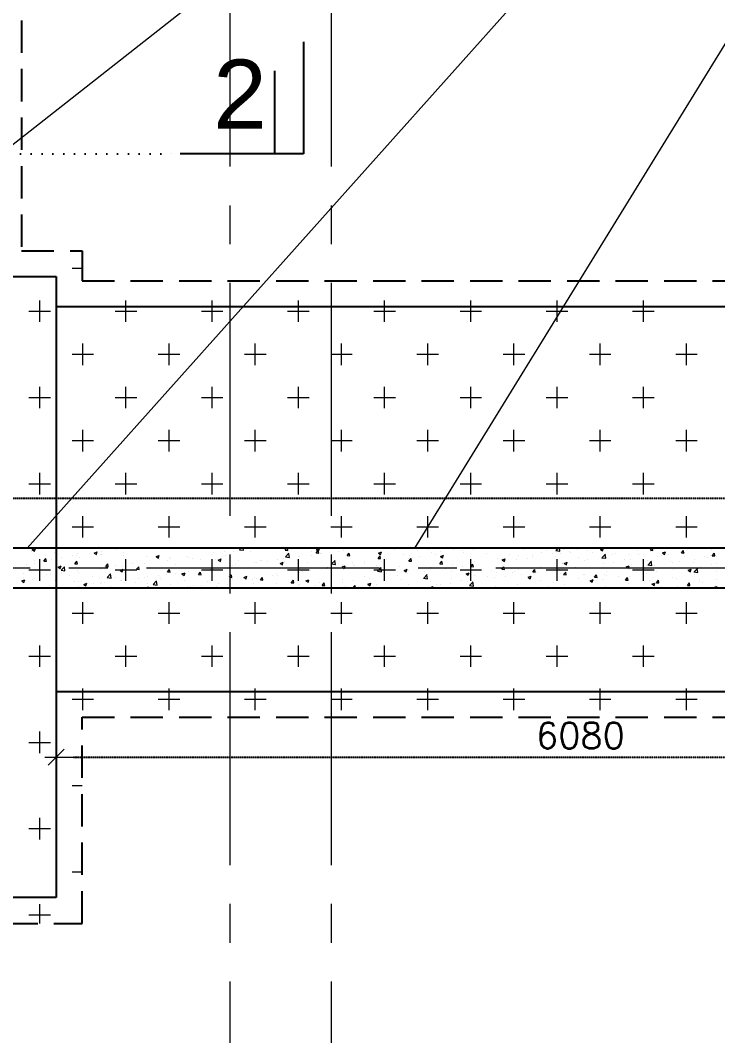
# Model space of a CAD drawing. Header units: inches. Extents: x 1472972 to 1563198, y -500444 to -382436.
# Drawn here: x 1490200 to 1494244, y -431950 to -426063 of the extents above; entities that cross this region are included whole.
import ezdxf

# ---------------------------------------------------------------- set-up
doc = ezdxf.new("R2010")
doc.units = ezdxf.units.IN
doc.header["$MEASUREMENT"] = 0
for name, pattern in [('( Hidden )', [0.375, 0.25, -0.125]), ('CONTINOUS', [0]), ('DOT', [0.25, 0, -0.25]), ('HIDDEN', [0.375, 0.25, -0.125]), ('SKY CITY 100MT BASEMENT AND HP COLUMN GRID$0$CENTER2', [1.125, 0.75, -0.125, 0.125, -0.125])]:
    doc.linetypes.add(name, pattern=pattern)
for name, color, linetype, lineweight in [('HATCH', 7, 'Continuous', 18), ('R C C  HATCH', 8, 'Continuous', 18), ('RAMP', 8, 'Continuous', 9), ('SKY CITY 100MT BASEMENT AND HP COLUMN GRID$0$cen-line', 8, 'SKY CITY 100MT BASEMENT AND HP COLUMN GRID$0$CENTER2', 0)]:
    doc.layers.add(name, color=color, linetype=linetype, lineweight=lineweight)
for name, color, linetype in [('S-DIAPHRAGM WALL', 1, 'Continuous'), ('S-FOOTING', 4, 'Continuous'), ('S-PCC', 7, 'HIDDEN'), ('S-RCC WALL', 6, 'Continuous'), ('S-SEC. MARK', 1, 'Continuous')]:
    doc.layers.add(name, color=color, linetype=linetype)
doc.styles.add('Roman', font='romans')
doc.styles.add('SANSSERIF', font='arial.ttf')

# ---------------------------------------------------------------- blocks, each defined once
blk = doc.blocks.new('_Oblique')
at = {"color": 0, "linetype": 'ByBlock', "lineweight": -2}
blk.add_line((-0.5, -0.5), (0.5, 0.5), dxfattribs=at)
blk = doc.blocks.new('VAIS-2020.')
at = {"linetype": 'Continuous', "lineweight": 18, "ltscale": 750}
for p, q in [((0, -0.659), (0, 0.659)), ((0.659, 0), (-1.318, 0))]:
    blk.add_line(p, q, dxfattribs=at)
at = {"linetype": 'Continuous', "lineweight": 18, "ltscale": 750, "xscale": 0.9322988575902479, "yscale": 0.9322988575902479, "zscale": 0.9322988575902479, "rotation": 180}
blk.add_blockref('_Oblique', (0, 0), dxfattribs=at)

msp = doc.modelspace()

# ---------------------------------------------------------------- hatches: boundary and pattern name
at = {"layer": 'S-DIAPHRAGM WALL', "true_color": 0x828282}
h = msp.add_hatch(color=8, dxfattribs=at)
h.dxf.hatch_style = 1
h.paths.add_polyline_path([(1476764.5, -386180.6), (1477769.1, -460913.6), (1517028.6, -460913.6), (1517028.6, -420907.7), (1519026.1, -420907.7), (1519026.1, -386180.6)], flags=16)
h.paths.add_polyline_path([(1476156.4, -385580.6), (1477177.1, -461513.6), (1517628.6, -461513.6), (1517628.6, -421507.7), (1519626.1, -421507.7), (1519626.1, -385580.6)])

# ---------------------------------------------------------------- linework, layer by layer
at = {"layer": 'HATCH', "color": 8, "linetype": 'Continuous'}
for p, q in [((1490500, -427500), (1490557.9, -427500)), ((1490312.5, -427812.5), (1490312.5, -427687.5)), ((1490812.5, -427812.5), (1490812.5, -427687.5)), ((1491312.5, -427812.5), (1491312.5, -427687.5)), ((1491812.5, -427812.5), (1491812.5, -427687.5)), ((1492312.5, -427812.5), (1492312.5, -427687.5)), ((1492812.5, -427812.5), (1492812.5, -427687.5)), ((1493312.5, -427812.5), (1493312.5, -427687.5)), ((1493812.5, -427812.5), (1493812.5, -427687.5)), ((1490250, -427750), (1490375, -427750)), ((1490750, -427750), (1490875, -427750)), ((1491250, -427750), (1491375, -427750)), ((1491750, -427750), (1491875, -427750)), ((1492250, -427750), (1492375, -427750)), ((1492750, -427750), (1492875, -427750)), ((1493250, -427750), (1493375, -427750)), ((1493750, -427750), (1493875, -427750)), ((1490562.5, -428062.5), (1490562.5, -427937.5)), ((1491062.5, -428062.5), (1491062.5, -427937.5)), ((1491562.5, -428062.5), (1491562.5, -427937.5)), ((1492062.5, -428062.5), (1492062.5, -427937.5)), ((1492562.5, -428062.5), (1492562.5, -427937.5)), ((1493062.5, -428062.5), (1493062.5, -427937.5)), ((1493562.5, -428062.5), (1493562.5, -427937.5)), ((1494062.5, -428062.5), (1494062.5, -427937.5)), ((1490500, -428000), (1490625, -428000)), ((1491000, -428000), (1491125, -428000)), ((1491500, -428000), (1491625, -428000)), ((1492000, -428000), (1492125, -428000)), ((1492500, -428000), (1492625, -428000)), ((1493000, -428000), (1493125, -428000)), ((1493500, -428000), (1493625, -428000)), ((1494000, -428000), (1494125, -428000)), ((1490312.5, -428312.5), (1490312.5, -428187.5)), ((1490812.5, -428312.5), (1490812.5, -428187.5)), ((1491312.5, -428312.5), (1491312.5, -428187.5)), ((1491812.5, -428312.5), (1491812.5, -428187.5)), ((1492312.5, -428312.5), (1492312.5, -428187.5)), ((1492812.5, -428312.5), (1492812.5, -428187.5)), ((1493312.5, -428312.5), (1493312.5, -428187.5)), ((1493812.5, -428312.5), (1493812.5, -428187.5)), ((1490250, -428250), (1490375, -428250)), ((1490750, -428250), (1490875, -428250)), ((1491250, -428250), (1491375, -428250)), ((1491750, -428250), (1491875, -428250)), ((1492250, -428250), (1492375, -428250)), ((1492750, -428250), (1492875, -428250)), ((1493250, -428250), (1493375, -428250)), ((1493750, -428250), (1493875, -428250)), ((1490562.5, -428562.5), (1490562.5, -428437.5)), ((1491062.5, -428562.5), (1491062.5, -428437.5)), ((1491562.5, -428562.5), (1491562.5, -428437.5)), ((1492062.5, -428562.5), (1492062.5, -428437.5)), ((1492562.5, -428562.5), (1492562.5, -428437.5)), ((1493062.5, -428562.5), (1493062.5, -428437.5)), ((1493562.5, -428562.5), (1493562.5, -428437.5)), ((1494062.5, -428562.5), (1494062.5, -428437.5)), ((1490500, -428500), (1490625, -428500)), ((1491000, -428500), (1491125, -428500)), ((1491500, -428500), (1491625, -428500)), ((1492000, -428500), (1492125, -428500)), ((1492500, -428500), (1492625, -428500)), ((1493000, -428500), (1493125, -428500)), ((1493500, -428500), (1493625, -428500)), ((1494000, -428500), (1494125, -428500)), ((1490312.5, -428812.5), (1490312.5, -428687.5)), ((1490812.5, -428812.5), (1490812.5, -428687.5)), ((1491312.5, -428812.5), (1491312.5, -428687.5)), ((1491812.5, -428812.5), (1491812.5, -428687.5)), ((1492312.5, -428812.5), (1492312.5, -428687.5)), ((1492812.5, -428812.5), (1492812.5, -428687.5)), ((1493312.5, -428812.5), (1493312.5, -428687.5)), ((1493812.5, -428812.5), (1493812.5, -428687.5)), ((1490250, -428750), (1490375, -428750)), ((1490750, -428750), (1490875, -428750)), ((1491250, -428750), (1491375, -428750)), ((1491750, -428750), (1491875, -428750)), ((1492250, -428750), (1492375, -428750)), ((1492750, -428750), (1492875, -428750)), ((1493250, -428750), (1493375, -428750)), ((1493750, -428750), (1493875, -428750)), ((1490562.5, -429062.5), (1490562.5, -428937.5)), ((1491062.5, -429062.5), (1491062.5, -428937.5)), ((1491562.5, -429062.5), (1491562.5, -428937.5)), ((1492062.5, -429062.5), (1492062.5, -428937.5)), ((1492562.5, -429062.5), (1492562.5, -428937.5)), ((1493062.5, -429062.5), (1493062.5, -428937.5)), ((1493562.5, -429062.5), (1493562.5, -428937.5)), ((1494062.5, -429062.5), (1494062.5, -428937.5)), ((1490500, -429000), (1490625, -429000)), ((1491000, -429000), (1491125, -429000)), ((1491500, -429000), (1491625, -429000)), ((1492000, -429000), (1492125, -429000)), ((1492500, -429000), (1492625, -429000)), ((1493000, -429000), (1493125, -429000)), ((1493500, -429000), (1493625, -429000)), ((1494000, -429000), (1494125, -429000)), ((1490312.5, -429312.5), (1490312.5, -429187.5)), ((1490812.5, -429312.5), (1490812.5, -429187.5)), ((1491312.5, -429312.5), (1491312.5, -429187.5)), ((1491812.5, -429312.5), (1491812.5, -429187.5)), ((1492312.5, -429312.5), (1492312.5, -429187.5)), ((1492812.5, -429312.5), (1492812.5, -429187.5)), ((1493312.5, -429312.5), (1493312.5, -429187.5)), ((1493812.5, -429312.5), (1493812.5, -429187.5)), ((1490250, -429250), (1490375, -429250)), ((1490750, -429250), (1490875, -429250)), ((1491250, -429250), (1491375, -429250)), ((1491750, -429250), (1491875, -429250)), ((1492250, -429250), (1492375, -429250)), ((1492750, -429250), (1492875, -429250)), ((1493250, -429250), (1493375, -429250)), ((1493750, -429250), (1493875, -429250)), ((1490562.5, -429562.5), (1490562.5, -429437.5)), ((1491062.5, -429562.5), (1491062.5, -429437.5)), ((1491562.5, -429562.5), (1491562.5, -429437.5)), ((1492062.5, -429562.5), (1492062.5, -429437.5)), ((1492562.5, -429562.5), (1492562.5, -429437.5)), ((1493062.5, -429562.5), (1493062.5, -429437.5)), ((1493562.5, -429562.5), (1493562.5, -429437.5)), ((1494062.5, -429562.5), (1494062.5, -429437.5)), ((1490500, -429500), (1490625, -429500)), ((1491000, -429500), (1491125, -429500)), ((1491500, -429500), (1491625, -429500)), ((1492000, -429500), (1492125, -429500)), ((1492500, -429500), (1492625, -429500)), ((1493000, -429500), (1493125, -429500)), ((1493500, -429500), (1493625, -429500)), ((1494000, -429500), (1494125, -429500)), ((1490312.5, -429812.5), (1490312.5, -429687.5)), ((1490812.5, -429812.5), (1490812.5, -429687.5)), ((1491312.5, -429812.5), (1491312.5, -429687.5)), ((1491812.5, -429812.5), (1491812.5, -429687.5)), ((1492312.5, -429812.5), (1492312.5, -429687.5)), ((1492812.5, -429812.5), (1492812.5, -429687.5)), ((1493312.5, -429812.5), (1493312.5, -429687.5)), ((1493812.5, -429812.5), (1493812.5, -429687.5)), ((1490250, -429750), (1490375, -429750)), ((1490750, -429750), (1490875, -429750)), ((1491250, -429750), (1491375, -429750)), ((1491750, -429750), (1491875, -429750)), ((1492250, -429750), (1492375, -429750)), ((1492750, -429750), (1492875, -429750)), ((1493250, -429750), (1493375, -429750)), ((1493750, -429750), (1493875, -429750)), ((1490562.5, -430062.5), (1490562.5, -429937.5)), ((1491062.5, -430062.5), (1491062.5, -429937.5)), ((1491562.5, -430062.5), (1491562.5, -429937.5)), ((1492062.5, -430062.5), (1492062.5, -429937.5)), ((1492562.5, -430062.5), (1492562.5, -429937.5)), ((1493062.5, -430062.5), (1493062.5, -429937.5)), ((1493562.5, -430062.5), (1493562.5, -429937.5)), ((1494062.5, -430062.5), (1494062.5, -429937.5)), ((1490500, -430000), (1490625, -430000)), ((1491000, -430000), (1491125, -430000)), ((1491500, -430000), (1491625, -430000)), ((1492000, -430000), (1492125, -430000)), ((1492500, -430000), (1492625, -430000)), ((1493000, -430000), (1493125, -430000)), ((1493500, -430000), (1493625, -430000)), ((1494000, -430000), (1494125, -430000)), ((1490312.5, -430312.5), (1490312.5, -430187.5)), ((1490250, -430250), (1490375, -430250)), ((1490500, -430500), (1490557.9, -430500)), ((1490312.5, -430812.5), (1490312.5, -430687.5)), ((1490250, -430750), (1490375, -430750)), ((1490500, -431000), (1490557.9, -431000)), ((1490312.5, -431299.4), (1490312.5, -431187.5)), ((1490250, -431250), (1490375, -431250))]:
    msp.add_line(p, q, dxfattribs=at)
at = {"layer": 'R C C  HATCH', "linetype": 'Continuous'}
for p, q in [((1490265.1, -429141.8), (1490265.1, -429141.8)), ((1490269.8, -429132.4), (1490287.3, -429125.7)), ((1490269.8, -429132.4), (1490282.2, -429140.8)), ((1490282.2, -429140.8), (1490287.3, -429125.7)), ((1490288.1, -429131.6), (1490288.1, -429131.6)), ((1490398.6, -429147.4), (1490398.6, -429147.4)), ((1490532, -429153), (1490532, -429153)), ((1490629.1, -429152.5), (1490646.6, -429145.7)), ((1490629.1, -429152.5), (1490641.5, -429160.8)), ((1490641.5, -429160.9), (1490646.6, -429145.7)), ((1490670.8, -429141.8), (1490670.8, -429141.8)), ((1490756.7, -429134.2), (1490756.7, -429134.2)), ((1490795.8, -429146.5), (1490795.8, -429146.5)), ((1490819.3, -429125.9), (1490819.3, -429125.9)), ((1490925.7, -429127.7), (1490925.7, -429127.7)), ((1491321.2, -429149.8), (1491321.2, -429149.8)), ((1491383.8, -429141.6), (1491383.8, -429141.6)), ((1491435.5, -429141), (1491435.5, -429141)), ((1491471, -429132.9), (1491493.3, -429136.3)), ((1491471.7, -429132.2), (1491479.1, -429124.4)), ((1491478.5, -429129.1), (1491478.5, -429129.1)), ((1491493.3, -429136.3), (1491491.9, -429124.4)), ((1491535.2, -429140.8), (1491535.2, -429140.8)), ((1491561.7, -429125), (1491561.7, -429125)), ((1491736.5, -429135.9), (1491746.1, -429124.4)), ((1491736.5, -429135.9), (1491751.4, -429137.2)), ((1491738.5, -429173.6), (1491758, -429153.3)), ((1491751.4, -429137.2), (1491749.1, -429124.4)), ((1491886.7, -429145.7), (1491886.7, -429145.7)), ((1491915.8, -429151.6), (1491927.9, -429137.2)), ((1491915.8, -429151.6), (1491930.7, -429152.9)), ((1491917, -429131.9), (1491934.5, -429125.2)), ((1491917, -429131.9), (1491929.4, -429140.3)), ((1491930.7, -429152.9), (1491927.8, -429137.2)), ((1491929.4, -429140.3), (1491934.5, -429125.2)), ((1492043, -429144.7), (1492043, -429144.7)), ((1492073, -429137.1), (1492073, -429137.1)), ((1492095.1, -429167.3), (1492107.2, -429152.9)), ((1492110, -429168.6), (1492107.2, -429152.9)), ((1492235.9, -429127.2), (1492235.9, -429127.2)), ((1492276.3, -429151.9), (1492293.8, -429145.2)), ((1492276.3, -429151.9), (1492288.7, -429160.3)), ((1492288.7, -429160.3), (1492293.7, -429145.2)), ((1492369.4, -429132.9), (1492369.4, -429132.9)), ((1492502.8, -429138.5), (1492502.8, -429138.5)), ((1492565.4, -429133), (1492565.4, -429133)), ((1492582.8, -429150.4), (1492582.8, -429150.4)), ((1492636.3, -429144.1), (1492636.3, -429144.1)), ((1492709.1, -429134.4), (1492709.1, -429134.4)), ((1492765.5, -429139.6), (1492765.5, -429139.6)), ((1492769.8, -429149.8), (1492769.8, -429149.8)), ((1492828, -429131.3), (1492828, -429131.3)), ((1492984, -429127.5), (1492984, -429127.5)), ((1493117.4, -429133.1), (1493117.4, -429133.1)), ((1493220.4, -429146.5), (1493220.4, -429146.5)), ((1493250.9, -429138.7), (1493250.9, -429138.7)), ((1493305.6, -429137.6), (1493327.8, -429141.1)), ((1493306.2, -429136.9), (1493318.2, -429124.4)), ((1493327.8, -429141), (1493325.9, -429124.4)), ((1493348.8, -429128.9), (1493348.8, -429128.9)), ((1493384.3, -429144.4), (1493384.3, -429144.4)), ((1493392.6, -429146.9), (1493392.6, -429146.9)), ((1493429.9, -429132.1), (1493429.9, -429132.1)), ((1493487.3, -429134.5), (1493487.3, -429134.5)), ((1493517.8, -429150), (1493517.8, -429150)), ((1493564.2, -429131.4), (1493581.7, -429124.6)), ((1493564.2, -429131.4), (1493576.6, -429139.7)), ((1493576.6, -429139.7), (1493581.6, -429124.6)), ((1493781.4, -429136.9), (1493781.4, -429136.9)), ((1493853.6, -429136.1), (1493863.4, -429124.4)), ((1493853.6, -429136.1), (1493868.5, -429137.4)), ((1493856.5, -429143.8), (1493856.5, -429143.8)), ((1493868.5, -429137.4), (1493866.1, -429124.4)), ((1493923.4, -429151.4), (1493940.9, -429144.7)), ((1493923.4, -429151.4), (1493935.9, -429159.8)), ((1493935.9, -429159.8), (1493940.9, -429144.7)), ((1493986.3, -429125), (1493986.3, -429125)), ((1494032.9, -429151.8), (1494044.9, -429137.4)), ((1494032.9, -429151.8), (1494047.8, -429153.1)), ((1494047.8, -429153.1), (1494044.9, -429137.5)), ((1494051.8, -429150.1), (1494051.8, -429150.1)), ((1494209.7, -429129.3), (1494209.7, -429129.3)), ((1494212.2, -429167.5), (1494224.3, -429153.1)), ((1494227.1, -429168.8), (1494224.2, -429153.1)), ((1490283.6, -429196.5), (1490283.6, -429196.5)), ((1490336.7, -429198.4), (1490348.7, -429184.1)), ((1490336.7, -429198.4), (1490351.6, -429199.8)), ((1490351.6, -429199.8), (1490348.7, -429184.1)), ((1490379.2, -429191.9), (1490379.2, -429191.9)), ((1490411.3, -429198.8), (1490411.3, -429198.8)), ((1490441.5, -429175.7), (1490441.5, -429175.7)), ((1490504.1, -429167.4), (1490504.1, -429167.4)), ((1490516, -429214.1), (1490528, -429199.8)), ((1490525, -429166.8), (1490525, -429166.8)), ((1490530.9, -429215.5), (1490528, -429199.8)), ((1490541.2, -429180.1), (1490541.2, -429180.1)), ((1490598.8, -429155), (1490598.8, -429155)), ((1490665.5, -429158.7), (1490665.5, -429158.7)), ((1490669.5, -429162.5), (1490669.5, -429162.5)), ((1490798.9, -429164.3), (1490798.9, -429164.3)), ((1490848.2, -429212.1), (1490848.2, -429212.1)), ((1490922.6, -429210.9), (1490922.6, -429210.9)), ((1490932.4, -429170), (1490932.4, -429170)), ((1490988.4, -429172.5), (1491005.9, -429165.8)), ((1490988.4, -429172.5), (1491000.8, -429180.9)), ((1491000.8, -429180.9), (1491005.8, -429165.8)), ((1491006.1, -429191.3), (1491006.1, -429191.3)), ((1491051, -429193.3), (1491051, -429193.3)), ((1491065.8, -429175.6), (1491065.8, -429175.6)), ((1491068.6, -429183.1), (1491068.6, -429183.1)), ((1491163.3, -429170.6), (1491163.3, -429170.6)), ((1491177.3, -429177.3), (1491177.3, -429177.3)), ((1491199.3, -429181.2), (1491199.3, -429181.2)), ((1491243.7, -429190.9), (1491243.7, -429190.9)), ((1491307.1, -429158.6), (1491307.1, -429158.6)), ((1491332.8, -429186.9), (1491332.8, -429186.9)), ((1491347.6, -429192.5), (1491365.1, -429185.8)), ((1491347.6, -429192.5), (1491360.1, -429200.9)), ((1491360.1, -429200.9), (1491365.1, -429185.8)), ((1491389.4, -429165.9), (1491389.4, -429165.9)), ((1491466.2, -429192.5), (1491466.2, -429192.5)), ((1491558.7, -429208.2), (1491558.7, -429208.2)), ((1491570.6, -429206.9), (1491570.6, -429206.9)), ((1491595.1, -429195.7), (1491595.1, -429195.7)), ((1491599.7, -429198.2), (1491599.7, -429198.2)), ((1491633.2, -429198.7), (1491633.2, -429198.7)), ((1491688.5, -429189.5), (1491688.5, -429189.5)), ((1491706.9, -429212.5), (1491724.4, -429205.8)), ((1491719.3, -429220.9), (1491724.4, -429205.8)), ((1491727.9, -429186.2), (1491727.9, -429186.2)), ((1491733.1, -429203.8), (1491733.1, -429203.8)), ((1491737.8, -429174.2), (1491760.1, -429177.7)), ((1491740.9, -429170.7), (1491740.9, -429170.7)), ((1491760.1, -429177.7), (1491757.3, -429153.9)), ((1491816.9, -429171.9), (1491816.9, -429171.9)), ((1491866.6, -429209.4), (1491866.6, -429209.4)), ((1491885.8, -429165.4), (1491885.8, -429165.4)), ((1491943.2, -429155.9), (1491943.2, -429155.9)), ((1491948.3, -429157.2), (1491948.3, -429157.2)), ((1492005.3, -429214.9), (1492024.8, -429194.7)), ((1492026.9, -429219.1), (1492024.1, -429195.3)), ((1492095.1, -429167.3), (1492110.1, -429168.6)), ((1492128, -429208.1), (1492128, -429208.1)), ((1492198.3, -429202.7), (1492198.3, -429202.7)), ((1492273.8, -429183.1), (1492273.8, -429183.1)), ((1492274.4, -429183), (1492286.5, -429168.6)), ((1492274.4, -429183), (1492289.4, -429184.3)), ((1492289.4, -429184.3), (1492286.5, -429168.6)), ((1492292.4, -429201.8), (1492292.4, -429201.8)), ((1492324.6, -429186.7), (1492324.6, -429186.7)), ((1492419.6, -429158.1), (1492419.6, -429158.1)), ((1492450.3, -429181.1), (1492450.3, -429181.1)), ((1492453.7, -429198.7), (1492465.8, -429184.3)), ((1492453.7, -429198.7), (1492468.7, -429200)), ((1492454.5, -429168), (1492454.5, -429168)), ((1492468.7, -429200), (1492465.8, -429184.3)), ((1492512.9, -429172.8), (1492512.9, -429172.8)), ((1492607.6, -429160.3), (1492607.6, -429160.3)), ((1492633.1, -429214.3), (1492645.1, -429200)), ((1492635.5, -429171.9), (1492653, -429165.2)), ((1492635.5, -429171.9), (1492648, -429180.3)), ((1492648, -429215.7), (1492645.1, -429200)), ((1492648, -429180.3), (1492653, -429165.2)), ((1492835.9, -429198.9), (1492835.9, -429198.9)), ((1492903.2, -429155.4), (1492903.2, -429155.4)), ((1492964.3, -429181.3), (1492964.3, -429181.3)), ((1492992.5, -429207.1), (1492992.5, -429207.1)), ((1492994.8, -429192), (1493012.3, -429185.2)), ((1492994.8, -429192), (1493007.3, -429200.3)), ((1493007.2, -429200.4), (1493012.3, -429185.2)), ((1493014.8, -429196.7), (1493014.8, -429196.7)), ((1493036.7, -429161), (1493036.7, -429161)), ((1493077.4, -429188.4), (1493077.4, -429188.4)), ((1493090.5, -429165.3), (1493090.5, -429165.3)), ((1493138.3, -429182.1), (1493138.3, -429182.1)), ((1493170.1, -429166.7), (1493170.1, -429166.7)), ((1493172.1, -429176), (1493172.1, -429176)), ((1493284.1, -429157.1), (1493284.1, -429157.1)), ((1493303.6, -429172.3), (1493303.6, -429172.3)), ((1493330, -429155.2), (1493330, -429155.2)), ((1493344, -429212), (1493344, -429212)), ((1493345.7, -429212.1), (1493345.7, -429212.1)), ((1493354.1, -429212), (1493371.6, -429205.3)), ((1493354.1, -429212), (1493366.5, -429220.4)), ((1493366.5, -429220.4), (1493371.6, -429205.3)), ((1493437, -429178), (1493437, -429178)), ((1493472, -429196.1), (1493472, -429196.1)), ((1493489.8, -429186.9), (1493489.8, -429186.9)), ((1493570.5, -429183.6), (1493570.5, -429183.6)), ((1493572.4, -429179), (1493594.6, -429182.4)), ((1493573, -429178.3), (1493592.5, -429158)), ((1493579.4, -429212.3), (1493579.4, -429212.3)), ((1493594.6, -429182.4), (1493591.8, -429158.7)), ((1493601.8, -429177.4), (1493601.8, -429177.4)), ((1493635.6, -429161.9), (1493635.6, -429161.9)), ((1493642, -429204.1), (1493642, -429204.1)), ((1493651.2, -429155.7), (1493651.2, -429155.7)), ((1493703.9, -429189.2), (1493703.9, -429189.2)), ((1493730.2, -429159.8), (1493730.2, -429159.8)), ((1493736.7, -429191.6), (1493736.7, -429191.6)), ((1493784.7, -429161.3), (1493784.7, -429161.3)), ((1493837.4, -429194.9), (1493837.4, -429194.9)), ((1493839.8, -429219.7), (1493859.3, -429199.4)), ((1493861.4, -429223.8), (1493858.6, -429200.1)), ((1493894.5, -429170.8), (1493894.5, -429170.8)), ((1493918.1, -429166.9), (1493918.1, -429166.9)), ((1493957.1, -429162.6), (1493957.1, -429162.6)), ((1493970.9, -429200.5), (1493970.9, -429200.5)), ((1493983.3, -429208.3), (1493983.3, -429208.3)), ((1494022.6, -429199.4), (1494022.6, -429199.4)), ((1494051.6, -429172.6), (1494051.6, -429172.6)), ((1494104.3, -429206.2), (1494104.3, -429206.2)), ((1494111.6, -429190.7), (1494111.6, -429190.7)), ((1494168.4, -429174.3), (1494168.4, -429174.3)), ((1494185.1, -429178.2), (1494185.1, -429178.2)), ((1494212.2, -429167.5), (1494227.2, -429168.8)), ((1494237.8, -429211.8), (1494237.8, -429211.8)), ((1494237.9, -429174.6), (1494237.9, -429174.6)), ((1490216.4, -429269.5), (1490216.4, -429269.5)), ((1490233.4, -429216.9), (1490233.4, -429216.9)), ((1490285.1, -429214.8), (1490285.1, -429214.8)), ((1490419, -429233.1), (1490436.5, -429226.4)), ((1490419, -429233.1), (1490431.5, -429241.5)), ((1490431.4, -429241.5), (1490436.5, -429226.4)), ((1490436.9, -429252.2), (1490459.2, -429255.7)), ((1490437.6, -429251.6), (1490457.1, -429231.3)), ((1490438.3, -429266), (1490438.3, -429266)), ((1490459.2, -429255.7), (1490456.4, -429231.9)), ((1490516, -429214.1), (1490530.9, -429215.4)), ((1490533, -429253.6), (1490533, -429253.6)), ((1490538.1, -429263.3), (1490538.1, -429263.3)), ((1490666.5, -429245.7), (1490666.5, -429245.7)), ((1490690.9, -429232.8), (1490690.9, -429232.8)), ((1490695.3, -429229.8), (1490707.3, -429215.5)), ((1490695.3, -429229.8), (1490710.2, -429231.1)), ((1490710.2, -429231.2), (1490707.3, -429215.5)), ((1490753.5, -429224.6), (1490753.5, -429224.6)), ((1490778.3, -429253.1), (1490795.8, -429246.4)), ((1490778.3, -429253.1), (1490790.7, -429261.5)), ((1490790.7, -429261.5), (1490795.8, -429246.4)), ((1490792.8, -429229.7), (1490792.8, -429229.7)), ((1490806.3, -429266), (1490806.3, -429266)), ((1490874.6, -429245.5), (1490886.7, -429231.2)), ((1490874.6, -429245.5), (1490889.5, -429246.8)), ((1490889.5, -429246.8), (1490886.6, -429231.2)), ((1490952.1, -429240.9), (1490952.1, -429240.9)), ((1491053.9, -429261.2), (1491066, -429246.8)), ((1491053.9, -429261.2), (1491068.9, -429262.5)), ((1491068.8, -429262.5), (1491066, -429246.9)), ((1491097.6, -429269.2), (1491097.6, -429269.2)), ((1491097.9, -429215.9), (1491097.9, -429215.9)), ((1491137.6, -429273.1), (1491155.1, -429266.4)), ((1491150, -429281.5), (1491155.1, -429266.4)), ((1491157.8, -429270.8), (1491157.8, -429270.8)), ((1491174.2, -429260.6), (1491174.2, -429260.6)), ((1491233.2, -429276.9), (1491245.3, -429262.5)), ((1491248.2, -429278.2), (1491245.3, -429262.5)), ((1491255.4, -429248.4), (1491255.4, -429248.4)), ((1491303.6, -429245.8), (1491303.6, -429245.8)), ((1491304.1, -429241.8), (1491304.1, -429241.8)), ((1491318, -429240.2), (1491318, -429240.2)), ((1491412.7, -429227.7), (1491412.7, -429227.7)), ((1491432.4, -429224.2), (1491432.4, -429224.2)), ((1491449.4, -429220.7), (1491449.4, -429220.7)), ((1491706.9, -429212.5), (1491719.4, -429220.9)), ((1491813.9, -429255.1), (1491813.9, -429255.1)), ((1491820, -429264), (1491820, -429264)), ((1491836.4, -429258.2), (1491836.4, -429258.2)), ((1491882.6, -429255.8), (1491882.6, -429255.8)), ((1491940.1, -429239.1), (1491940.1, -429239.1)), ((1491977.3, -429243.3), (1491977.3, -429243.3)), ((1491982.2, -429233.2), (1491982.2, -429233.2)), ((1492000, -429215.1), (1492000, -429215.1)), ((1492004.7, -429215.6), (1492026.9, -429219.1)), ((1492066.2, -429232.6), (1492083.7, -429225.8)), ((1492066.2, -429232.6), (1492078.6, -429240.9)), ((1492070, -429220.3), (1492070, -429220.3)), ((1492078.6, -429240.9), (1492083.7, -429225.8)), ((1492133.5, -429220.7), (1492133.5, -429220.7)), ((1492135.1, -429222.5), (1492135.1, -429222.5)), ((1492197.7, -429214.3), (1492197.7, -429214.3)), ((1492266.9, -429226.4), (1492266.9, -429226.4)), ((1492271.5, -429257), (1492293.7, -429260.4)), ((1492272.1, -429256.3), (1492291.6, -429236)), ((1492293.7, -429260.4), (1492290.9, -429236.7)), ((1492321.6, -429270), (1492321.6, -429270)), ((1492400.4, -429232), (1492400.4, -429232)), ((1492425.5, -429252.6), (1492443, -429245.9)), ((1492425.5, -429252.6), (1492437.9, -429261)), ((1492437.9, -429261), (1492443, -429245.9)), ((1492451.4, -429251.2), (1492451.4, -429251.2)), ((1492533.9, -429237.6), (1492533.9, -429237.6)), ((1492541.8, -429259), (1492541.8, -429259)), ((1492579.8, -429233.6), (1492579.8, -429233.6)), ((1492633.1, -429214.3), (1492648, -429215.7)), ((1492667.3, -429243.3), (1492667.3, -429243.3)), ((1492699.7, -429238.2), (1492699.7, -429238.2)), ((1492700.9, -429257.2), (1492700.9, -429257.2)), ((1492706.1, -429217.6), (1492706.1, -429217.6)), ((1492762.3, -429229.9), (1492762.3, -429229.9)), ((1492784.8, -429272.6), (1492802.3, -429265.9)), ((1492797.2, -429281), (1492802.3, -429265.9)), ((1492800.8, -429248.9), (1492800.8, -429248.9)), ((1492812.4, -429230), (1492824.4, -429215.7)), ((1492812.4, -429230), (1492827.3, -429231.3)), ((1492827.3, -429231.4), (1492824.4, -429215.7)), ((1492846.7, -429232.2), (1492846.7, -429232.2)), ((1492857, -429217.5), (1492857, -429217.5)), ((1492934.2, -429254.5), (1492934.2, -429254.5)), ((1492961.2, -429264.5), (1492961.2, -429264.5)), ((1492991.7, -429245.7), (1493003.7, -429231.4)), ((1492991.7, -429245.7), (1493006.6, -429247)), ((1493006.6, -429247), (1493003.7, -429231.4)), ((1493052.4, -429262), (1493052.4, -429262)), ((1493067.7, -429260.2), (1493067.7, -429260.2)), ((1493087.5, -429248.5), (1493087.5, -429248.5)), ((1493171, -429261.4), (1493183.1, -429247)), ((1493171, -429261.4), (1493186, -429262.7)), ((1493185.9, -429262.7), (1493183, -429247.1)), ((1493198.2, -429237), (1493198.2, -429237)), ((1493201.1, -429265.8), (1493201.1, -429265.8)), ((1493217.4, -429229.7), (1493217.4, -429229.7)), ((1493264.2, -429253.8), (1493264.2, -429253.8)), ((1493326.8, -429245.5), (1493326.8, -429245.5)), ((1493350.3, -429277.1), (1493362.4, -429262.7)), ((1493365.3, -429278.4), (1493362.4, -429262.8)), ((1493421.5, -429233.1), (1493421.5, -429233.1)), ((1493598.8, -429260.6), (1493598.8, -429260.6)), ((1493713.4, -429232), (1493730.9, -429225.3)), ((1493713.4, -429232), (1493725.8, -429240.4)), ((1493725.8, -429240.4), (1493730.9, -429225.3)), ((1493727.2, -429243), (1493727.2, -429243)), ((1493731, -429249.4), (1493731, -429249.4)), ((1493828.8, -429269.4), (1493828.8, -429269.4)), ((1493839.2, -429220.4), (1493861.4, -429223.8)), ((1493853.4, -429227), (1493853.4, -429227)), ((1493876.8, -429224.4), (1493876.8, -429224.4)), ((1493891.4, -429261.2), (1493891.4, -429261.2)), ((1493986, -429248.7), (1493986, -429248.7)), ((1494072.7, -429252), (1494090.2, -429245.3)), ((1494072.7, -429252), (1494085.1, -429260.4)), ((1494085.1, -429260.4), (1494090.2, -429245.3)), ((1494106, -429261.7), (1494128.2, -429265.2)), ((1494106.6, -429261.1), (1494126.1, -429240.8)), ((1494128.2, -429265.2), (1494125.5, -429241.4)), ((1494143.9, -429227.9), (1494143.9, -429227.9)), ((1494206.5, -429219.7), (1494206.5, -429219.7)), ((1494234.9, -429257.9), (1494234.9, -429257.9)), ((1490209, -429313.7), (1490226.5, -429307)), ((1490209, -429313.7), (1490221.4, -429322.1)), ((1490217.9, -429295.1), (1490217.9, -429295.1)), ((1490221.4, -429322.1), (1490226.5, -429307)), ((1490269.1, -429303.1), (1490269.1, -429303.1)), ((1490282, -429298), (1490282, -429298)), ((1490349.9, -429275.2), (1490349.9, -429275.2)), ((1490375.7, -429274.3), (1490375.7, -429274.3)), ((1490402.6, -429308.7), (1490402.6, -429308.7)), ((1490408.3, -429282), (1490408.3, -429282)), ((1490483.3, -429280.8), (1490483.3, -429280.8)), ((1490514.7, -429316), (1490514.7, -429316)), ((1490536, -429314.4), (1490536, -429314.4)), ((1490568.2, -429333.7), (1490585.7, -429327)), ((1490580.7, -429342.1), (1490585.7, -429327)), ((1490616.8, -429286.4), (1490616.8, -429286.4)), ((1490660.5, -429291), (1490660.5, -429291)), ((1490663.5, -429328.9), (1490663.5, -429328.9)), ((1490669.5, -429320), (1490669.5, -429320)), ((1490687.7, -429323.2), (1490687.7, -429323.2)), ((1490703.8, -429293.6), (1490726, -429297.1)), ((1490704.4, -429293), (1490723.9, -429272.7)), ((1490726, -429297.1), (1490723.2, -429273.3)), ((1490750.2, -429292.1), (1490750.2, -429292.1)), ((1490782.4, -429310.7), (1490782.4, -429310.7)), ((1490789.7, -429312.9), (1490789.7, -429312.9)), ((1490803, -429325.7), (1490803, -429325.7)), ((1490866.2, -429320.8), (1490866.2, -429320.8)), ((1490883.7, -429297.7), (1490883.7, -429297.7)), ((1490919.6, -429294.2), (1490919.6, -429294.2)), ((1490940.3, -429289.9), (1490940.3, -429289.9)), ((1490971.2, -429334.3), (1490990.7, -429314)), ((1490992.8, -429338.4), (1490990, -429314.7)), ((1491002.9, -429281.7), (1491002.9, -429281.7)), ((1491012, -429295.8), (1491012, -429295.8)), ((1491017.2, -429303.4), (1491017.2, -429303.4)), ((1491047.9, -429276.6), (1491047.9, -429276.6)), ((1491137.6, -429273.1), (1491150, -429281.5)), ((1491150.6, -429309), (1491150.6, -429309)), ((1491233.2, -429276.9), (1491248.2, -429278.2)), ((1491284.1, -429314.6), (1491284.1, -429314.6)), ((1491301, -429325), (1491301, -429325)), ((1491346.9, -429326.3), (1491346.9, -429326.3)), ((1491412.5, -429292.6), (1491424.6, -429278.2)), ((1491412.5, -429292.6), (1491427.5, -429293.9)), ((1491417.5, -429320.3), (1491417.5, -429320.3)), ((1491427.5, -429293.9), (1491424.6, -429278.2)), ((1491429.4, -429307.4), (1491429.4, -429307.4)), ((1491496.9, -429293.2), (1491514.4, -429286.4)), ((1491496.9, -429293.2), (1491509.3, -429301.5)), ((1491504.8, -429305.5), (1491504.8, -429305.5)), ((1491509.3, -429301.6), (1491514.4, -429286.4)), ((1491544.8, -429308.2), (1491544.8, -429308.2)), ((1491551, -429325.9), (1491551, -429325.9)), ((1491555.7, -429291.4), (1491555.7, -429291.4)), ((1491567.4, -429297.3), (1491567.4, -429297.3)), ((1491591.9, -429308.3), (1491603.9, -429293.9)), ((1491591.9, -429308.3), (1491606.8, -429309.6)), ((1491606.8, -429309.6), (1491603.9, -429293.9)), ((1491662.1, -429284.8), (1491662.1, -429284.8)), ((1491685.5, -429272.7), (1491685.5, -429272.7)), ((1491690.6, -429283.2), (1491690.6, -429283.2)), ((1491771.2, -429324), (1491783.2, -429309.6)), ((1491771.2, -429324), (1491786.1, -429325.3)), ((1491786.1, -429325.3), (1491783.2, -429309.6)), ((1491856.1, -429313.2), (1491873.7, -429306.5)), ((1491856.1, -429313.2), (1491868.6, -429321.6)), ((1491868.6, -429321.6), (1491873.6, -429306.5)), ((1491937.1, -429322.3), (1491937.1, -429322.3)), ((1491950.5, -429339.6), (1491962.5, -429325.3)), ((1491965.4, -429341), (1491962.5, -429325.3)), ((1492066.9, -429303.6), (1492066.9, -429303.6)), ((1492069.4, -429321.1), (1492069.4, -429321.1)), ((1492132, -429312.9), (1492132, -429312.9)), ((1492195.3, -429286), (1492195.3, -429286)), ((1492215.4, -429333.2), (1492232.9, -429326.5)), ((1492226.6, -429300.4), (1492226.6, -429300.4)), ((1492227.8, -429341.6), (1492232.9, -429326.5)), ((1492384.5, -429279.7), (1492384.5, -429279.7)), ((1492409.3, -429307.2), (1492409.3, -429307.2)), ((1492447.1, -429271.4), (1492447.1, -429271.4)), ((1492538.3, -429298.4), (1492560.5, -429301.8)), ((1492538.9, -429297.7), (1492558.4, -429277.4)), ((1492555.1, -429282.2), (1492555.1, -429282.2)), ((1492560.5, -429301.8), (1492557.7, -429278.1)), ((1492576.7, -429316.8), (1492576.7, -429316.8)), ((1492696.5, -429328.5), (1492696.5, -429328.5)), ((1492703, -429300.8), (1492703, -429300.8)), ((1492760.8, -429312.1), (1492760.8, -429312.1)), ((1492784.8, -429272.6), (1492797.2, -429281)), ((1492791.2, -429316.1), (1492791.2, -429316.1)), ((1492805.7, -429339.1), (1492825.2, -429318.8)), ((1492827.3, -429343.2), (1492824.6, -429319.4)), ((1492832.9, -429282.1), (1492832.9, -429282.1)), ((1492906.6, -429287.1), (1492906.6, -429287.1)), ((1492949.1, -429295.3), (1492949.1, -429295.3)), ((1493011.7, -429287), (1493011.7, -429287)), ((1493106.3, -429274.6), (1493106.3, -429274.6)), ((1493144, -429292.6), (1493161.6, -429285.9)), ((1493144, -429292.6), (1493156.5, -429301)), ((1493156.5, -429301), (1493161.5, -429285.9)), ((1493214.3, -429313), (1493214.3, -429313)), ((1493293.7, -429324.5), (1493293.7, -429324.5)), ((1493334.6, -429271.5), (1493334.6, -429271.5)), ((1493342.7, -429295.4), (1493342.7, -429295.4)), ((1493350.3, -429277.1), (1493365.3, -429278.4)), ((1493439.4, -429299.5), (1493439.4, -429299.5)), ((1493468, -429277.1), (1493468, -429277.1)), ((1493468.9, -429279.3), (1493468.9, -429279.3)), ((1493503.3, -429312.6), (1493520.8, -429305.9)), ((1493503.3, -429312.6), (1493515.8, -429321)), ((1493513.6, -429310.9), (1493513.6, -429310.9)), ((1493515.8, -429321), (1493520.8, -429305.9)), ((1493529.6, -429292.8), (1493541.7, -429278.4)), ((1493529.6, -429292.8), (1493544.6, -429294.1)), ((1493544.6, -429294.1), (1493541.7, -429278.4)), ((1493576.2, -429302.7), (1493576.2, -429302.7)), ((1493585.2, -429274.4), (1493585.2, -429274.4)), ((1493601.5, -429282.7), (1493601.5, -429282.7)), ((1493670.9, -429290.2), (1493670.9, -429290.2)), ((1493709, -429308.5), (1493721, -429294.1)), ((1493709, -429308.5), (1493723.9, -429309.8)), ((1493723.9, -429309.8), (1493721, -429294.1)), ((1493724.1, -429326.2), (1493724.1, -429326.2)), ((1493735, -429288.4), (1493735, -429288.4)), ((1493850.4, -429310.2), (1493850.4, -429310.2)), ((1493862.6, -429332.7), (1493880.1, -429325.9)), ((1493868.4, -429294), (1493868.4, -429294)), ((1493875, -429341), (1493880.1, -429325.9)), ((1493888.3, -429324.2), (1493900.3, -429309.8)), ((1493888.3, -429324.2), (1493903.2, -429325.5)), ((1493903.2, -429325.5), (1493900.3, -429309.8)), ((1493980.2, -429291.5), (1493980.2, -429291.5)), ((1494001.9, -429299.7), (1494001.9, -429299.7)), ((1494067.6, -429339.9), (1494079.6, -429325.5)), ((1494078.2, -429326.5), (1494078.2, -429326.5)), ((1494082.5, -429341.2), (1494079.6, -429325.5)), ((1494108.6, -429273.9), (1494108.6, -429273.9)), ((1494135.3, -429305.3), (1494135.3, -429305.3)), ((1494140.7, -429318.3), (1494140.7, -429318.3)), ((1494158.1, -429323.5), (1494158.1, -429323.5)), ((1494235.4, -429305.8), (1494235.4, -429305.8)), ((1490368.9, -429341), (1490368.9, -429341)), ((1490467.2, -429352.2), (1490467.2, -429352.2)), ((1490535.1, -429346.5), (1490535.1, -429346.5)), ((1490568.2, -429333.7), (1490580.7, -429342.1)), ((1490625.1, -429331.4), (1490625.1, -429331.4)), ((1490720.4, -429345.9), (1490720.4, -429345.9)), ((1490927.5, -429353.8), (1490945, -429347.1)), ((1490927.5, -429353.8), (1490928.5, -429354.4)), ((1490936.4, -429331.3), (1490936.4, -429331.3)), ((1490942.5, -429354.4), (1490945, -429347.1)), ((1490970.6, -429335), (1490992.8, -429338.5)), ((1491069.9, -429336.9), (1491069.9, -429336.9)), ((1491171.2, -429343.8), (1491171.2, -429343.8)), ((1491189.7, -429347), (1491189.7, -429347)), ((1491203.3, -429342.6), (1491203.3, -429342.6)), ((1491252.3, -429338.8), (1491252.3, -429338.8)), ((1491336.8, -429348.2), (1491336.8, -429348.2)), ((1491399, -429333.3), (1491399, -429333.3)), ((1491470.2, -429353.9), (1491470.2, -429353.9)), ((1491684.4, -429331.5), (1491684.4, -429331.5)), ((1491810.8, -429338.3), (1491810.8, -429338.3)), ((1491816.8, -429354.4), (1491816.8, -429354.4)), ((1491817.9, -429337.2), (1491817.9, -429337.2)), ((1491911.5, -429341.9), (1491911.5, -429341.9)), ((1491950.5, -429339.6), (1491965.4, -429340.9)), ((1491951.3, -429342.8), (1491951.3, -429342.8)), ((1492084.8, -429348.5), (1492084.8, -429348.5)), ((1492130.6, -429354.4), (1492141.9, -429341)), ((1492144.3, -429354.4), (1492141.8, -429341)), ((1492215.4, -429333.2), (1492227.9, -429341.6)), ((1492218.3, -429354.1), (1492218.3, -429354.1)), ((1492263.5, -429332.3), (1492263.5, -429332.3)), ((1492318.5, -429353.2), (1492318.5, -429353.2)), ((1492448.4, -429334.4), (1492448.4, -429334.4)), ((1492574.7, -429353.2), (1492592.2, -429346.5)), ((1492574.7, -429353.2), (1492576.5, -429354.4)), ((1492589.6, -429354.4), (1492592.2, -429346.5)), ((1492615, -429337.1), (1492615, -429337.1)), ((1492633.9, -429336.8), (1492633.9, -429336.8)), ((1492805.1, -429339.8), (1492827.3, -429343.2)), ((1492958.2, -429347.7), (1492958.2, -429347.7)), ((1493084.5, -429331.7), (1493084.5, -429331.7)), ((1493147.9, -429349.5), (1493147.9, -429349.5)), ((1493198.5, -429352.4), (1493198.5, -429352.4)), ((1493261, -429344.1), (1493261, -429344.1)), ((1493355.7, -429331.7), (1493355.7, -429331.7)), ((1493595.8, -429343.8), (1493595.8, -429343.8)), ((1493862.6, -429332.7), (1493875.1, -429341)), ((1493920.3, -429347.3), (1493920.3, -429347.3)), ((1494012.3, -429348.5), (1494012.3, -429348.5)), ((1494067.6, -429339.9), (1494082.5, -429341.2)), ((1494221.9, -429352.7), (1494239.4, -429346)), ((1494221.9, -429352.7), (1494224.5, -429354.4)), ((1494231.8, -429341.1), (1494231.8, -429341.1)), ((1494236.6, -429354.4), (1494239.4, -429346))]:
    msp.add_line(p, q, dxfattribs=at)
at = {"layer": 'RAMP'}
for p, q in [((1496109.1, -422091.7), (1488657.9, -427966.6)), ((1490239.9, -429124.4), (1496303, -422337.8)), ((1496531.1, -422552.6), (1492485, -429124.4))]:
    msp.add_line(p, q, dxfattribs=at)
at = {"layer": 'RAMP', "color": 8}
msp.add_lwpolyline([(1488657.9, -429124.4), (1497367.8, -429124.4), (1497367.8, -422965.8, -0.136643), (1496376.2, -422413.9, -0.200446), (1495747.9, -420909.5), (1488657.9, -420909.5), (1488657.9, -429124.4)], format="xyb", dxfattribs=at)
at = {"layer": 'S-FOOTING', "linetype": 'CONTINOUS'}
for p, q in [((1486607.9, -427549.4), (1490407.9, -427549.4)), ((1490407.9, -427549.4), (1490407.9, -431149.4)), ((1490407.9, -431149.4), (1486607.9, -431149.4))]:
    msp.add_line(p, q, dxfattribs=at)
at = {"layer": 'S-FOOTING'}
for p, q in [((1496487.9, -427724.4), (1490407.9, -427724.4)), ((1490407.9, -429954.4), (1496487.9, -429954.4))]:
    msp.add_line(p, q, dxfattribs=at)
at = {"layer": 'S-PCC', "linetype": '( Hidden )', "ltscale": 750}
for p, q in [((1490207.9, -422689.5), (1490207.9, -427399.4)), ((1490207.9, -427399.4), (1490557.9, -427399.4)), ((1490557.9, -427399.4), (1490557.9, -427574.4)), ((1490557.9, -427574.4), (1503179.9, -427574.4)), ((1490557.9, -431299.4), (1490557.9, -430104.4)), ((1490557.9, -430104.4), (1496337.9, -430104.4)), ((1486457.9, -431299.4), (1490557.9, -431299.4))]:
    msp.add_line(p, q, dxfattribs=at)
at = {"layer": 'S-PCC'}
for p, q in [((1488527.9, -428833.8), (1505429.9, -428833.8)), ((1490507.9, -430335.6), (1496387.9, -430335.6))]:
    msp.add_line(p, q, dxfattribs=at)
at = {"layer": 'S-PCC', "color": 8, "linetype": 'DOT'}
msp.add_line((1490407.9, -430335.4), (1490407.9, -430335.6), dxfattribs=at)
at = {"layer": 'S-RCC WALL'}
for p, q in [((1497887.9, -429124.4), (1488807.9, -429124.4)), ((1497887.9, -429124.4), (1488807.9, -429124.4)), ((1488807.9, -429354.4), (1497887.9, -429354.4)), ((1488807.9, -429354.4), (1497887.9, -429354.4))]:
    msp.add_line(p, q, dxfattribs=at)
at = {"layer": 'S-SEC. MARK', "extrusion": (3.78781e-24, 6.18596e-08, 1)}
for p, q in [((1491841.9, -426188.9, -0.3), (1491841.9, -426188.9, -0.3)), ((1491841.9, -426188.9, -0.3), (1491841.9, -426836.9, -0.3)), ((1491673.8, -426356.9, -0.3), (1491673.8, -426836.9, -0.3)), ((1491673.8, -426836.9, -0.3), (1491127, -426836.9, -0.3)), ((1491841.9, -426836.9, -0.3), (1491127, -426836.9, -0.3))]:
    msp.add_line(p, q, dxfattribs=at)
at = {"layer": 'S-SEC. MARK', "linetype": 'DOT', "ltscale": 250}
msp.add_line((1485255.8, -426836.9, 0.5), (1491127, -426836.9, -0.3), dxfattribs=at)
at = {"layer": 'SKY CITY 100MT BASEMENT AND HP COLUMN GRID$0$cen-line', "color": 8, "ltscale": 1800}
for p, q in [((1491414.4, -383036.2), (1491414.4, -462083.8)), ((1492002.9, -383036.2), (1492002.9, -462083.8)), ((1520631.8, -429239.4), (1473571.7, -429239.4))]:
    msp.add_line(p, q, dxfattribs=at)

# ---------------------------------------------------------------- block references
at = {"layer": 'S-PCC', "xscale": 100, "yscale": 100, "zscale": 100, "rotation": 180}
msp.add_blockref('VAIS-2020.', (1490407.9, -430335.6), dxfattribs=at)

# ---------------------------------------------------------------- texts
at = {"layer": 'S-PCC', "color": 7, "insert": (1493447.9, -430210.6), "char_height": 150, "attachment_point": 5, "style": 'Roman'}
msp.add_mtext('6080', dxfattribs=at)
at = {"layer": 'S-SEC. MARK', "extrusion": (-3.09299e-08, -1.15432e-07, 1), "style": 'SANSSERIF'}
msp.add_text('2', height=400, dxfattribs=at).set_placement((1491318.8, -426691.1, -0.3))

doc.saveas('drawing.dxf')
